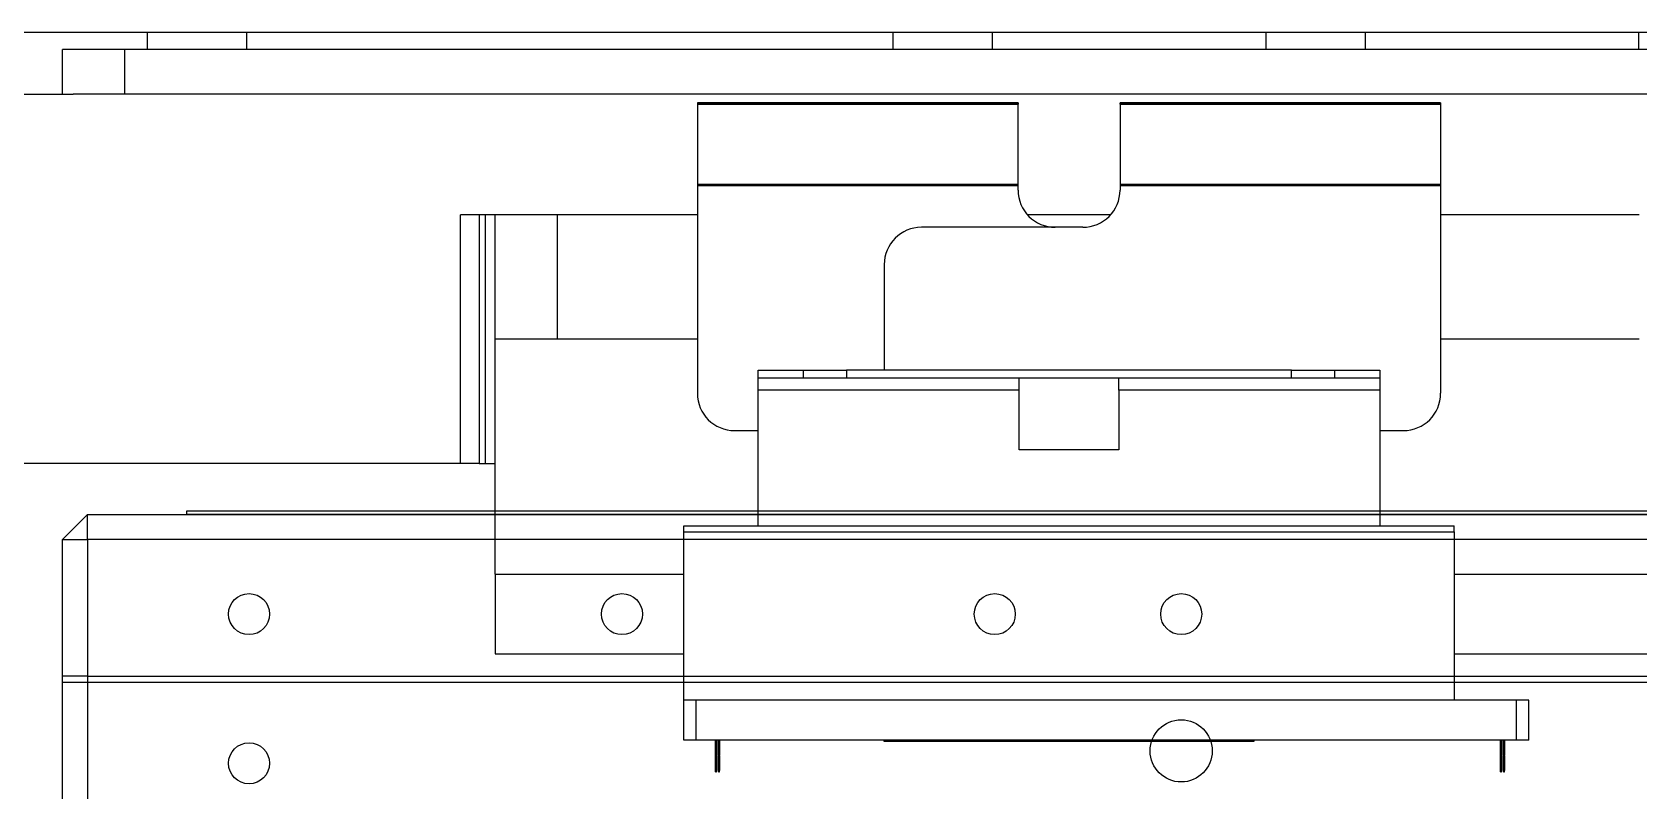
# Model space of a CAD drawing. Extents: x 500 to 100500, y -14500 to 21140.
# Drawn here: x 6824 to 6953.3, y -3054.9 to -2993.9 of the extents above; entities that cross this region are included whole.
import ezdxf

# ---------------------------------------------------------------- set-up
doc = ezdxf.new("R2010")
doc.units = 0
doc.layers.get('0').update_dxf_attribs({"linetype": 'CONTINUOUS'})

# ---------------------------------------------------------------- blocks, each defined once
blk = doc.blocks.new('SP R')
at = {"color": 3}
for p, q in [((16928.34, -97460.31), (16930.34, -97458.31)), ((16930.34, -97460.31), (16930.34, -97458.31)), ((16930.34, -97458.31), (17075.34, -97458.31)), ((16928.34, -97460.31), (16930.34, -97460.31)), ((16928.34, -97471.31), (16928.34, -97460.31)), ((17075.34, -97460.31), (16930.34, -97460.31)), ((16930.34, -97460.31), (16930.34, -97471.31)), ((16930.34, -97471.31), (16928.34, -97471.31)), ((16928.34, -97471.81), (16928.34, -97471.31)), ((16930.34, -97471.31), (17075.34, -97471.31)), ((16930.34, -97471.31), (16930.34, -97471.81)), ((16930.34, -97471.81), (16928.34, -97471.81)), ((16928.34, -97483.31), (16928.34, -97471.81)), ((17075.34, -97471.81), (16930.34, -97471.81)), ((16930.34, -97471.81), (16930.34, -97483.31))]:
    blk.add_line(p, q, dxfattribs=at)
for centre, radius in [((16943.34, -97466.31), 1.65), ((16973.34, -97466.31), 1.65), ((17003.34, -97466.31), 1.65), ((17018.34, -97466.31), 1.65), ((17018.34, -97477.31), 2.5), ((16943.34, -97478.31), 1.65)]:
    blk.add_circle(centre, radius, dxfattribs=at)
blk = doc.blocks.new('KJprobe Card F')
at = {"color": 6}
for p, q in [((30488.7, -77429.49, 43.99), (30918.7, -77429.49, 43.99)), ((30500.5, -77429.49, 43.99), (30500.5, -77430.89, 43.99)), ((30508.5, -77429.49, 43.99), (30508.5, -77430.89, 43.99)), ((30560.5, -77429.49, 43.99), (30560.5, -77430.89, 43.99)), ((30568.5, -77429.49, 43.99), (30568.5, -77430.89, 43.99)), ((30590.5, -77429.49, 43.99), (30590.5, -77430.89, 43.99)), ((30598.5, -77429.49, 43.99), (30598.5, -77430.89, 43.99)), ((30620.5, -77429.49, 43.99), (30620.5, -77430.89, 43.99)), ((30493.7, -77434.49, 43.99), (30493.7, -77430.89, 43.99)), ((30498.7, -77430.89, 43.99), (30493.7, -77430.89, 43.99)), ((30498.7, -77434.49, 43.99), (30498.7, -77430.89, 43.99)), ((31000.7, -77430.89, 43.99), (30498.7, -77430.89, 43.99)), ((30488.7, -77434.49, 43.99), (30494.55, -77434.49, 43.99)), ((30498.7, -77434.49, 43.99), (30494.55, -77434.49, 43.99)), ((31000.7, -77434.49, 43.99), (30498.7, -77434.49, 43.99)), ((30544.77, -77435.19, 43.99), (30544.77, -77435.29, 43.99)), ((30570.57, -77435.19, 43.99), (30544.77, -77435.19, 43.99)), ((30570.57, -77435.29, 43.99), (30544.77, -77435.29, 43.99)), ((30544.77, -77435.29, 43.99), (30544.77, -77435.3, 43.99)), ((30570.57, -77435.3, 43.99), (30544.77, -77435.3, 43.99)), ((30544.77, -77435.3, 43.99), (30544.77, -77441.76, 43.99)), ((30570.57, -77435.19, 43.99), (30570.57, -77435.29, 43.99)), ((30570.57, -77435.3, 43.99), (30570.57, -77435.29, 43.99)), ((30570.57, -77441.76, 43.99), (30570.57, -77435.3, 43.99)), ((30578.78, -77435.29, 43.99), (30578.78, -77435.19, 43.99)), ((30604.57, -77435.19, 43.99), (30578.78, -77435.19, 43.99)), ((30604.57, -77435.29, 43.99), (30578.78, -77435.29, 43.99)), ((30578.78, -77435.29, 43.99), (30578.78, -77435.3, 43.99)), ((30604.57, -77435.3, 43.99), (30578.78, -77435.3, 43.99)), ((30578.78, -77435.3, 43.99), (30578.78, -77441.76, 43.99)), ((30604.57, -77435.19, 43.99), (30604.57, -77435.29, 43.99)), ((30604.57, -77435.29, 43.99), (30604.57, -77435.3, 43.99)), ((30604.57, -77435.3, 43.99), (30604.57, -77441.76, 43.99)), ((30570.57, -77441.76, 43.99), (30544.77, -77441.76, 43.99)), ((30544.77, -77441.76, 43.99), (30544.77, -77441.86, 43.99)), ((30570.57, -77441.86, 43.99), (30544.77, -77441.86, 43.99)), ((30544.77, -77441.86, 43.99), (30544.77, -77458.54, 43.99)), ((30570.57, -77441.86, 43.99), (30570.57, -77441.76, 43.99)), ((30570.57, -77442.19, 43.99), (30570.57, -77441.86, 43.99)), ((30604.57, -77441.76, 43.99), (30578.78, -77441.76, 43.99)), ((30578.78, -77441.76, 43.99), (30578.78, -77441.86, 43.99)), ((30604.57, -77441.86, 43.99), (30578.78, -77441.86, 43.99)), ((30578.78, -77441.86, 43.99), (30578.78, -77442.19, 43.99)), ((30604.57, -77441.76, 43.99), (30604.57, -77441.86, 43.99)), ((30604.57, -77441.86, 43.99), (30604.57, -77458.54, 43.99)), ((30525.7, -77464.19, 43.99), (30525.7, -77444.19, 43.99)), ((30544.77, -77444.19, 43.99), (30525.7, -77444.19, 43.99)), ((30527.2, -77444.19, 43.99), (30527.2, -77464.19, 43.99)), ((30527.7, -77444.19, 43.99), (30527.7, -77464.19, 43.99)), ((30528.5, -77454.19, 43.99), (30528.5, -77444.19, 43.99)), ((30533.5, -77444.19, 43.99), (30533.5, -77454.19, 43.99)), ((30578.02, -77444.19, 43.99), (30571.33, -77444.19, 43.99)), ((30620.55, -77444.19, 43.99), (30604.57, -77444.19, 43.99)), ((30575.78, -77445.19, 43.99), (30562.8, -77445.19, 43.99)), ((30559.8, -77448.19, 43.99), (30559.8, -77456.69, 43.99)), ((30544.77, -77454.19, 43.99), (30528.5, -77454.19, 43.99)), ((30528.5, -77473.09, 43.99), (30528.5, -77454.19, 43.99)), ((30620.55, -77454.19, 43.99), (30604.57, -77454.19, 43.99)), ((30549.67, -77456.69, 43.99), (30553.27, -77456.69, 43.99)), ((30549.67, -77457.29, 43.99), (30549.67, -77456.69, 43.99)), ((30553.27, -77456.69, 43.99), (30556.77, -77456.69, 43.99)), ((30553.27, -77456.69, 43.99), (30553.27, -77457.29, 43.99)), ((30556.77, -77456.69, 43.99), (30556.77, -77457.29, 43.99)), ((30592.57, -77456.69, 43.99), (30556.77, -77456.69, 43.99)), ((30592.57, -77457.29, 43.99), (30592.57, -77456.69, 43.99)), ((30592.57, -77456.69, 43.99), (30596.07, -77456.69, 43.99)), ((30596.07, -77456.69, 43.99), (30599.67, -77456.69, 43.99)), ((30596.07, -77457.29, 43.99), (30596.07, -77456.69, 43.99)), ((30599.67, -77456.69, 43.99), (30599.67, -77457.29, 43.99)), ((30549.67, -77457.29, 43.99), (30570.67, -77457.29, 43.99)), ((30549.67, -77458.29, 43.99), (30549.67, -77457.29, 43.99)), ((30570.67, -77458.29, 43.99), (30570.67, -77457.29, 43.99)), ((30570.67, -77457.29, 43.99), (30578.67, -77457.29, 43.99)), ((30578.67, -77457.29, 43.99), (30599.67, -77457.29, 43.99)), ((30578.67, -77458.29, 43.99), (30578.67, -77457.29, 43.99)), ((30599.67, -77457.29, 43.99), (30599.67, -77458.29, 43.99)), ((30570.67, -77458.29, 43.99), (30549.67, -77458.29, 43.99)), ((30549.67, -77469.19, 43.99), (30549.67, -77458.29, 43.99)), ((30570.67, -77463.09, 43.99), (30570.67, -77458.29, 43.99)), ((30578.67, -77458.29, 43.99), (30578.67, -77463.09, 43.99)), ((30599.67, -77458.29, 43.99), (30578.67, -77458.29, 43.99)), ((30599.67, -77458.29, 43.99), (30599.67, -77469.19, 43.99)), ((30547.77, -77461.54, 43.99), (30549.67, -77461.54, 43.99)), ((30599.67, -77461.54, 43.99), (30601.57, -77461.54, 43.99)), ((30578.67, -77463.09, 43.99), (30570.67, -77463.09, 43.99)), ((30525.7, -77464.19, 43.99), (30488.7, -77464.19, 43.99)), ((30527.2, -77464.19, 43.99), (30525.7, -77464.19, 43.99)), ((30527.2, -77464.19, 43.99), (30527.7, -77464.19, 43.99)), ((30527.7, -77464.19, 43.99), (30528.5, -77464.19, 43.99)), ((30543.67, -77469.69, 43.99), (30543.67, -77469.19, 43.99)), ((30543.67, -77469.19, 43.99), (30549.67, -77469.19, 43.99)), ((30549.67, -77469.19, 43.99), (30599.67, -77469.19, 43.99)), ((30599.67, -77469.19, 43.99), (30605.67, -77469.19, 43.99)), ((30605.67, -77469.69, 43.99), (30605.67, -77469.19, 43.99)), ((30543.67, -77469.69, 43.99), (30605.67, -77469.69, 43.99)), ((30543.67, -77483.23, 43.99), (30543.67, -77469.69, 43.99)), ((30605.67, -77469.69, 43.99), (30605.67, -77483.23, 43.99)), ((30528.5, -77473.09, 43.99), (30543.67, -77473.09, 43.99)), ((30528.5, -77473.09, 43.99), (30528.5, -77479.49, 43.99)), ((30605.67, -77473.09, 43.99), (30625.45, -77473.09, 43.99)), ((30528.5, -77479.49, 43.99), (30543.67, -77479.49, 43.99)), ((30605.67, -77479.49, 43.99), (30625.45, -77479.49, 43.99)), ((30605.67, -77483.23, 43.99), (30543.67, -77483.23, 43.99)), ((30543.67, -77486.43, 43.99), (30543.67, -77483.23, 43.99)), ((30544.67, -77486.43, 43.99), (30544.67, -77483.23, 43.99)), ((30610.67, -77483.23, 43.99), (30544.67, -77483.23, 43.99)), ((30610.67, -77486.43, 43.99), (30610.67, -77483.23, 43.99)), ((30611.67, -77483.23, 43.99), (30610.67, -77483.23, 43.99)), ((30611.67, -77486.43, 43.99), (30611.67, -77483.23, 43.99)), ((30544.67, -77486.43, 43.99), (30543.67, -77486.43, 43.99)), ((30610.67, -77486.43, 43.99), (30544.67, -77486.43, 43.99)), ((30546.22, -77486.44, 43.99), (30546.22, -77486.43, 43.99)), ((30546.34, -77486.44, 43.99), (30546.22, -77486.44, 43.99)), ((30546.24, -77487.61, 43.99), (30546.24, -77486.44, 43.99)), ((30546.32, -77486.44, 43.99), (30546.32, -77487.61, 43.99)), ((30546.34, -77486.44, 43.99), (30546.34, -77486.43, 43.99)), ((30546.46, -77486.44, 43.99), (30546.46, -77486.43, 43.99)), ((30546.58, -77486.44, 43.99), (30546.46, -77486.44, 43.99)), ((30546.48, -77487.61, 43.99), (30546.48, -77486.44, 43.99)), ((30546.56, -77486.44, 43.99), (30546.56, -77487.61, 43.99)), ((30546.58, -77486.44, 43.99), (30546.58, -77486.43, 43.99)), ((30559.8, -77486.44, 43.99), (30559.8, -77486.43, 43.99)), ((30589.55, -77486.44, 43.99), (30559.8, -77486.44, 43.99)), ((30559.8, -77486.54, 43.99), (30559.8, -77486.44, 43.99)), ((30560.05, -77486.44, 43.99), (30559.8, -77486.44, 43.99)), ((30560.05, -77486.44, 43.99), (30560.05, -77486.43, 43.99)), ((30560.3, -77486.44, 43.99), (30560.3, -77486.43, 43.99)), ((30560.55, -77486.44, 43.99), (30560.3, -77486.44, 43.99)), ((30560.55, -77486.44, 43.99), (30560.55, -77486.43, 43.99)), ((30560.8, -77486.44, 43.99), (30560.8, -77486.43, 43.99)), ((30561.05, -77486.44, 43.99), (30560.8, -77486.44, 43.99)), ((30561.05, -77486.44, 43.99), (30561.05, -77486.43, 43.99)), ((30561.3, -77486.44, 43.99), (30561.3, -77486.43, 43.99)), ((30561.55, -77486.44, 43.99), (30561.3, -77486.44, 43.99)), ((30561.55, -77486.44, 43.99), (30561.55, -77486.43, 43.99)), ((30561.8, -77486.44, 43.99), (30561.8, -77486.43, 43.99)), ((30562.05, -77486.44, 43.99), (30561.8, -77486.44, 43.99)), ((30562.05, -77486.44, 43.99), (30562.05, -77486.43, 43.99)), ((30562.3, -77486.44, 43.99), (30562.3, -77486.43, 43.99)), ((30562.55, -77486.44, 43.99), (30562.3, -77486.44, 43.99)), ((30562.55, -77486.44, 43.99), (30562.55, -77486.43, 43.99)), ((30562.8, -77486.44, 43.99), (30562.8, -77486.43, 43.99)), ((30563.05, -77486.44, 43.99), (30562.8, -77486.44, 43.99)), ((30563.05, -77486.44, 43.99), (30563.05, -77486.43, 43.99)), ((30563.3, -77486.44, 43.99), (30563.3, -77486.43, 43.99)), ((30563.55, -77486.44, 43.99), (30563.3, -77486.44, 43.99)), ((30563.55, -77486.44, 43.99), (30563.55, -77486.43, 43.99)), ((30563.8, -77486.44, 43.99), (30563.8, -77486.43, 43.99)), ((30564.05, -77486.44, 43.99), (30563.8, -77486.44, 43.99)), ((30564.05, -77486.44, 43.99), (30564.05, -77486.43, 43.99)), ((30564.3, -77486.44, 43.99), (30564.3, -77486.43, 43.99)), ((30564.55, -77486.44, 43.99), (30564.3, -77486.44, 43.99)), ((30564.55, -77486.44, 43.99), (30564.55, -77486.43, 43.99)), ((30564.8, -77486.44, 43.99), (30564.8, -77486.43, 43.99)), ((30565.05, -77486.44, 43.99), (30564.8, -77486.44, 43.99)), ((30565.05, -77486.44, 43.99), (30565.05, -77486.43, 43.99)), ((30565.3, -77486.44, 43.99), (30565.3, -77486.43, 43.99)), ((30565.55, -77486.44, 43.99), (30565.3, -77486.44, 43.99)), ((30565.55, -77486.44, 43.99), (30565.55, -77486.43, 43.99)), ((30565.8, -77486.44, 43.99), (30565.8, -77486.43, 43.99)), ((30566.05, -77486.44, 43.99), (30565.8, -77486.44, 43.99)), ((30566.05, -77486.44, 43.99), (30566.05, -77486.43, 43.99)), ((30566.3, -77486.44, 43.99), (30566.3, -77486.43, 43.99)), ((30566.55, -77486.44, 43.99), (30566.3, -77486.44, 43.99)), ((30566.55, -77486.44, 43.99), (30566.55, -77486.43, 43.99)), ((30566.8, -77486.44, 43.99), (30566.8, -77486.43, 43.99)), ((30567.05, -77486.44, 43.99), (30566.8, -77486.44, 43.99)), ((30567.05, -77486.44, 43.99), (30567.05, -77486.43, 43.99)), ((30567.3, -77486.44, 43.99), (30567.3, -77486.43, 43.99)), ((30567.55, -77486.44, 43.99), (30567.3, -77486.44, 43.99)), ((30567.55, -77486.44, 43.99), (30567.55, -77486.43, 43.99)), ((30567.8, -77486.44, 43.99), (30567.8, -77486.43, 43.99)), ((30568.05, -77486.44, 43.99), (30567.8, -77486.44, 43.99)), ((30568.05, -77486.44, 43.99), (30568.05, -77486.43, 43.99)), ((30568.3, -77486.44, 43.99), (30568.3, -77486.43, 43.99)), ((30568.55, -77486.44, 43.99), (30568.3, -77486.44, 43.99)), ((30568.55, -77486.44, 43.99), (30568.55, -77486.43, 43.99)), ((30568.8, -77486.44, 43.99), (30568.8, -77486.43, 43.99)), ((30569.05, -77486.44, 43.99), (30568.8, -77486.44, 43.99)), ((30569.05, -77486.44, 43.99), (30569.05, -77486.43, 43.99)), ((30569.3, -77486.44, 43.99), (30569.3, -77486.43, 43.99)), ((30569.55, -77486.44, 43.99), (30569.3, -77486.44, 43.99)), ((30569.55, -77486.44, 43.99), (30569.55, -77486.43, 43.99)), ((30569.8, -77486.44, 43.99), (30569.8, -77486.43, 43.99)), ((30570.05, -77486.44, 43.99), (30569.8, -77486.44, 43.99)), ((30570.05, -77486.44, 43.99), (30570.05, -77486.43, 43.99)), ((30570.3, -77486.44, 43.99), (30570.3, -77486.43, 43.99)), ((30570.55, -77486.44, 43.99), (30570.3, -77486.44, 43.99)), ((30570.55, -77486.44, 43.99), (30570.55, -77486.43, 43.99)), ((30570.8, -77486.44, 43.99), (30570.8, -77486.43, 43.99)), ((30571.05, -77486.44, 43.99), (30570.8, -77486.44, 43.99)), ((30571.05, -77486.44, 43.99), (30571.05, -77486.43, 43.99)), ((30571.3, -77486.44, 43.99), (30571.3, -77486.43, 43.99)), ((30571.55, -77486.44, 43.99), (30571.3, -77486.44, 43.99)), ((30571.55, -77486.44, 43.99), (30571.55, -77486.43, 43.99)), ((30571.8, -77486.44, 43.99), (30571.8, -77486.43, 43.99)), ((30572.05, -77486.44, 43.99), (30571.8, -77486.44, 43.99)), ((30572.05, -77486.44, 43.99), (30572.05, -77486.43, 43.99)), ((30572.3, -77486.44, 43.99), (30572.3, -77486.43, 43.99)), ((30572.55, -77486.44, 43.99), (30572.3, -77486.44, 43.99)), ((30572.55, -77486.44, 43.99), (30572.55, -77486.43, 43.99)), ((30572.8, -77486.44, 43.99), (30572.8, -77486.43, 43.99)), ((30573.05, -77486.44, 43.99), (30572.8, -77486.44, 43.99)), ((30573.05, -77486.44, 43.99), (30573.05, -77486.43, 43.99)), ((30573.3, -77486.44, 43.99), (30573.3, -77486.43, 43.99)), ((30573.55, -77486.44, 43.99), (30573.3, -77486.44, 43.99)), ((30573.55, -77486.44, 43.99), (30573.55, -77486.43, 43.99)), ((30573.8, -77486.44, 43.99), (30573.8, -77486.43, 43.99)), ((30574.05, -77486.44, 43.99), (30573.8, -77486.44, 43.99)), ((30574.05, -77486.44, 43.99), (30574.05, -77486.43, 43.99)), ((30574.3, -77486.44, 43.99), (30574.3, -77486.43, 43.99)), ((30574.55, -77486.44, 43.99), (30574.3, -77486.44, 43.99)), ((30574.55, -77486.44, 43.99), (30574.55, -77486.43, 43.99)), ((30574.8, -77486.44, 43.99), (30574.8, -77486.43, 43.99)), ((30575.05, -77486.44, 43.99), (30574.8, -77486.44, 43.99)), ((30575.05, -77486.44, 43.99), (30575.05, -77486.43, 43.99)), ((30575.3, -77486.44, 43.99), (30575.3, -77486.43, 43.99)), ((30575.55, -77486.44, 43.99), (30575.3, -77486.44, 43.99)), ((30575.55, -77486.44, 43.99), (30575.55, -77486.43, 43.99)), ((30575.8, -77486.44, 43.99), (30575.8, -77486.43, 43.99)), ((30576.05, -77486.44, 43.99), (30575.8, -77486.44, 43.99)), ((30576.05, -77486.44, 43.99), (30576.05, -77486.43, 43.99)), ((30576.3, -77486.44, 43.99), (30576.3, -77486.43, 43.99)), ((30576.55, -77486.44, 43.99), (30576.3, -77486.44, 43.99)), ((30576.55, -77486.44, 43.99), (30576.55, -77486.43, 43.99)), ((30576.8, -77486.44, 43.99), (30576.8, -77486.43, 43.99)), ((30577.05, -77486.44, 43.99), (30576.8, -77486.44, 43.99)), ((30577.05, -77486.44, 43.99), (30577.05, -77486.43, 43.99)), ((30577.3, -77486.44, 43.99), (30577.3, -77486.43, 43.99)), ((30577.55, -77486.44, 43.99), (30577.3, -77486.44, 43.99)), ((30577.55, -77486.44, 43.99), (30577.55, -77486.43, 43.99)), ((30577.8, -77486.44, 43.99), (30577.8, -77486.43, 43.99)), ((30578.05, -77486.44, 43.99), (30577.8, -77486.44, 43.99)), ((30578.05, -77486.44, 43.99), (30578.05, -77486.43, 43.99)), ((30578.3, -77486.44, 43.99), (30578.3, -77486.43, 43.99)), ((30578.55, -77486.44, 43.99), (30578.3, -77486.44, 43.99)), ((30578.55, -77486.44, 43.99), (30578.55, -77486.43, 43.99)), ((30578.8, -77486.44, 43.99), (30578.8, -77486.43, 43.99)), ((30579.05, -77486.44, 43.99), (30578.8, -77486.44, 43.99)), ((30579.05, -77486.44, 43.99), (30579.05, -77486.43, 43.99)), ((30579.3, -77486.44, 43.99), (30579.3, -77486.43, 43.99)), ((30579.55, -77486.44, 43.99), (30579.3, -77486.44, 43.99)), ((30579.55, -77486.44, 43.99), (30579.55, -77486.43, 43.99)), ((30579.8, -77486.44, 43.99), (30579.8, -77486.43, 43.99)), ((30580.05, -77486.44, 43.99), (30579.8, -77486.44, 43.99)), ((30580.05, -77486.44, 43.99), (30580.05, -77486.43, 43.99)), ((30580.3, -77486.44, 43.99), (30580.3, -77486.43, 43.99)), ((30580.55, -77486.44, 43.99), (30580.3, -77486.44, 43.99)), ((30580.55, -77486.44, 43.99), (30580.55, -77486.43, 43.99)), ((30580.8, -77486.44, 43.99), (30580.8, -77486.43, 43.99)), ((30581.05, -77486.44, 43.99), (30580.8, -77486.44, 43.99)), ((30581.05, -77486.44, 43.99), (30581.05, -77486.43, 43.99)), ((30581.3, -77486.44, 43.99), (30581.3, -77486.43, 43.99)), ((30581.55, -77486.44, 43.99), (30581.3, -77486.44, 43.99)), ((30581.55, -77486.44, 43.99), (30581.55, -77486.43, 43.99)), ((30581.8, -77486.44, 43.99), (30581.8, -77486.43, 43.99)), ((30582.05, -77486.44, 43.99), (30581.8, -77486.44, 43.99)), ((30582.05, -77486.44, 43.99), (30582.05, -77486.43, 43.99)), ((30582.3, -77486.44, 43.99), (30582.3, -77486.43, 43.99)), ((30582.55, -77486.44, 43.99), (30582.3, -77486.44, 43.99)), ((30582.55, -77486.44, 43.99), (30582.55, -77486.43, 43.99)), ((30582.8, -77486.44, 43.99), (30582.8, -77486.43, 43.99)), ((30583.05, -77486.44, 43.99), (30582.8, -77486.44, 43.99)), ((30583.05, -77486.44, 43.99), (30583.05, -77486.43, 43.99)), ((30583.3, -77486.44, 43.99), (30583.3, -77486.43, 43.99)), ((30583.55, -77486.44, 43.99), (30583.3, -77486.44, 43.99)), ((30583.55, -77486.44, 43.99), (30583.55, -77486.43, 43.99)), ((30583.8, -77486.44, 43.99), (30583.8, -77486.43, 43.99)), ((30584.05, -77486.44, 43.99), (30583.8, -77486.44, 43.99)), ((30584.05, -77486.44, 43.99), (30584.05, -77486.43, 43.99)), ((30584.3, -77486.44, 43.99), (30584.3, -77486.43, 43.99)), ((30584.55, -77486.44, 43.99), (30584.3, -77486.44, 43.99)), ((30584.55, -77486.44, 43.99), (30584.55, -77486.43, 43.99)), ((30584.8, -77486.44, 43.99), (30584.8, -77486.43, 43.99)), ((30585.05, -77486.44, 43.99), (30584.8, -77486.44, 43.99)), ((30585.05, -77486.44, 43.99), (30585.05, -77486.43, 43.99)), ((30585.3, -77486.44, 43.99), (30585.3, -77486.43, 43.99)), ((30585.55, -77486.44, 43.99), (30585.3, -77486.44, 43.99)), ((30585.55, -77486.44, 43.99), (30585.55, -77486.43, 43.99)), ((30585.8, -77486.44, 43.99), (30585.8, -77486.43, 43.99)), ((30586.05, -77486.44, 43.99), (30585.8, -77486.44, 43.99)), ((30586.05, -77486.44, 43.99), (30586.05, -77486.43, 43.99)), ((30586.3, -77486.44, 43.99), (30586.3, -77486.43, 43.99)), ((30586.55, -77486.44, 43.99), (30586.3, -77486.44, 43.99)), ((30586.55, -77486.44, 43.99), (30586.55, -77486.43, 43.99)), ((30586.8, -77486.44, 43.99), (30586.8, -77486.43, 43.99)), ((30587.05, -77486.44, 43.99), (30586.8, -77486.44, 43.99)), ((30587.05, -77486.44, 43.99), (30587.05, -77486.43, 43.99)), ((30587.3, -77486.44, 43.99), (30587.3, -77486.43, 43.99)), ((30587.55, -77486.44, 43.99), (30587.3, -77486.44, 43.99)), ((30587.55, -77486.44, 43.99), (30587.55, -77486.43, 43.99)), ((30587.8, -77486.44, 43.99), (30587.8, -77486.43, 43.99)), ((30588.05, -77486.44, 43.99), (30587.8, -77486.44, 43.99)), ((30588.05, -77486.44, 43.99), (30588.05, -77486.43, 43.99)), ((30588.3, -77486.44, 43.99), (30588.3, -77486.43, 43.99)), ((30588.55, -77486.44, 43.99), (30588.3, -77486.44, 43.99)), ((30588.55, -77486.44, 43.99), (30588.55, -77486.43, 43.99)), ((30588.8, -77486.44, 43.99), (30588.8, -77486.43, 43.99)), ((30589.05, -77486.44, 43.99), (30588.8, -77486.44, 43.99)), ((30589.05, -77486.44, 43.99), (30589.05, -77486.43, 43.99)), ((30589.3, -77486.44, 43.99), (30589.3, -77486.43, 43.99)), ((30589.55, -77486.44, 43.99), (30589.3, -77486.44, 43.99)), ((30589.55, -77486.44, 43.99), (30589.55, -77486.43, 43.99)), ((30589.55, -77486.44, 43.99), (30589.55, -77486.54, 43.99)), ((30609.38, -77486.44, 43.99), (30609.38, -77486.43, 43.99)), ((30609.5, -77486.44, 43.99), (30609.38, -77486.44, 43.99)), ((30609.4, -77487.61, 43.99), (30609.4, -77486.44, 43.99)), ((30609.48, -77486.44, 43.99), (30609.48, -77487.61, 43.99)), ((30609.5, -77486.44, 43.99), (30609.5, -77486.43, 43.99)), ((30609.62, -77486.44, 43.99), (30609.62, -77486.43, 43.99)), ((30609.74, -77486.44, 43.99), (30609.62, -77486.44, 43.99)), ((30609.64, -77487.61, 43.99), (30609.64, -77486.44, 43.99)), ((30609.72, -77486.44, 43.99), (30609.72, -77487.61, 43.99)), ((30609.74, -77486.44, 43.99), (30609.74, -77486.43, 43.99)), ((30611.67, -77486.43, 43.99), (30610.67, -77486.43, 43.99)), ((30546.32, -77487.61, 43.99), (30546.24, -77487.61, 43.99)), ((30546.24, -77487.66, 43.99), (30546.24, -77487.61, 43.99)), ((30546.24, -77487.66, 43.99), (30546.32, -77487.66, 43.99)), ((30546.24, -77488.89, 43.99), (30546.24, -77487.66, 43.99)), ((30546.32, -77487.66, 43.99), (30546.32, -77487.61, 43.99)), ((30546.32, -77487.66, 43.99), (30546.32, -77488.89, 43.99)), ((30546.56, -77487.61, 43.99), (30546.48, -77487.61, 43.99)), ((30546.48, -77487.66, 43.99), (30546.48, -77487.61, 43.99)), ((30546.48, -77488.89, 43.99), (30546.48, -77487.66, 43.99)), ((30546.48, -77487.66, 43.99), (30546.56, -77487.66, 43.99)), ((30546.56, -77487.66, 43.99), (30546.56, -77487.61, 43.99)), ((30546.56, -77487.66, 43.99), (30546.56, -77488.89, 43.99)), ((30589.55, -77486.54, 43.99), (30559.8, -77486.54, 43.99)), ((30609.48, -77487.61, 43.99), (30609.4, -77487.61, 43.99)), ((30609.4, -77487.66, 43.99), (30609.4, -77487.61, 43.99)), ((30609.4, -77487.66, 43.99), (30609.48, -77487.66, 43.99)), ((30609.4, -77488.89, 43.99), (30609.4, -77487.66, 43.99)), ((30609.48, -77487.66, 43.99), (30609.48, -77487.61, 43.99)), ((30609.48, -77487.66, 43.99), (30609.48, -77488.89, 43.99)), ((30609.72, -77487.61, 43.99), (30609.64, -77487.61, 43.99)), ((30609.64, -77487.66, 43.99), (30609.64, -77487.61, 43.99)), ((30609.64, -77488.89, 43.99), (30609.64, -77487.66, 43.99)), ((30609.64, -77487.66, 43.99), (30609.72, -77487.66, 43.99)), ((30609.72, -77487.66, 43.99), (30609.72, -77487.61, 43.99)), ((30609.72, -77487.66, 43.99), (30609.72, -77488.89, 43.99)), ((30546.32, -77488.89, 43.99), (30546.24, -77488.89, 43.99)), ((30546.24, -77488.9, 43.99), (30546.24, -77488.89, 43.99)), ((30546.24, -77488.9, 43.99), (30546.32, -77488.9, 43.99)), ((30546.24, -77488.98, 43.99), (30546.24, -77488.9, 43.99)), ((30546.32, -77488.98, 43.99), (30546.24, -77488.98, 43.99)), ((30546.24, -77488.99, 43.99), (30546.24, -77488.98, 43.99)), ((30546.24, -77488.99, 43.99), (30546.32, -77488.99, 43.99)), ((30546.24, -77488.99, 43.99), (30546.32, -77488.99, 43.99)), ((30546.24, -77488.99, 43.99), (30546.24, -77488.99, 43.99)), ((30546.32, -77488.9, 43.99), (30546.32, -77488.89, 43.99)), ((30546.32, -77488.98, 43.99), (30546.32, -77488.9, 43.99)), ((30546.32, -77488.99, 43.99), (30546.32, -77488.98, 43.99)), ((30546.32, -77488.99, 43.99), (30546.32, -77488.99, 43.99)), ((30546.56, -77488.89, 43.99), (30546.48, -77488.89, 43.99)), ((30546.48, -77488.9, 43.99), (30546.48, -77488.89, 43.99)), ((30546.48, -77488.9, 43.99), (30546.56, -77488.9, 43.99)), ((30546.48, -77488.98, 43.99), (30546.48, -77488.9, 43.99)), ((30546.56, -77488.98, 43.99), (30546.48, -77488.98, 43.99)), ((30546.48, -77488.99, 43.99), (30546.48, -77488.98, 43.99)), ((30546.48, -77488.99, 43.99), (30546.56, -77488.99, 43.99)), ((30546.48, -77488.99, 43.99), (30546.56, -77488.99, 43.99)), ((30546.48, -77488.99, 43.99), (30546.48, -77488.99, 43.99)), ((30546.56, -77488.9, 43.99), (30546.56, -77488.89, 43.99)), ((30546.56, -77488.98, 43.99), (30546.56, -77488.9, 43.99)), ((30546.56, -77488.99, 43.99), (30546.56, -77488.98, 43.99)), ((30546.56, -77488.99, 43.99), (30546.56, -77488.99, 43.99)), ((30609.48, -77488.89, 43.99), (30609.4, -77488.89, 43.99)), ((30609.4, -77488.9, 43.99), (30609.4, -77488.89, 43.99)), ((30609.4, -77488.9, 43.99), (30609.48, -77488.9, 43.99)), ((30609.4, -77488.98, 43.99), (30609.4, -77488.9, 43.99)), ((30609.48, -77488.98, 43.99), (30609.4, -77488.98, 43.99)), ((30609.4, -77488.99, 43.99), (30609.4, -77488.98, 43.99)), ((30609.4, -77488.99, 43.99), (30609.48, -77488.99, 43.99)), ((30609.4, -77488.99, 43.99), (30609.48, -77488.99, 43.99)), ((30609.4, -77488.99, 43.99), (30609.4, -77488.99, 43.99)), ((30609.48, -77488.9, 43.99), (30609.48, -77488.89, 43.99)), ((30609.48, -77488.98, 43.99), (30609.48, -77488.9, 43.99)), ((30609.48, -77488.99, 43.99), (30609.48, -77488.98, 43.99)), ((30609.48, -77488.99, 43.99), (30609.48, -77488.99, 43.99)), ((30609.72, -77488.89, 43.99), (30609.64, -77488.89, 43.99)), ((30609.64, -77488.9, 43.99), (30609.64, -77488.89, 43.99)), ((30609.64, -77488.9, 43.99), (30609.72, -77488.9, 43.99)), ((30609.64, -77488.98, 43.99), (30609.64, -77488.9, 43.99)), ((30609.72, -77488.98, 43.99), (30609.64, -77488.98, 43.99)), ((30609.64, -77488.99, 43.99), (30609.64, -77488.98, 43.99)), ((30609.64, -77488.99, 43.99), (30609.72, -77488.99, 43.99)), ((30609.64, -77488.99, 43.99), (30609.72, -77488.99, 43.99)), ((30609.64, -77488.99, 43.99), (30609.64, -77488.99, 43.99)), ((30609.72, -77488.9, 43.99), (30609.72, -77488.89, 43.99)), ((30609.72, -77488.98, 43.99), (30609.72, -77488.9, 43.99)), ((30609.72, -77488.99, 43.99), (30609.72, -77488.98, 43.99)), ((30609.72, -77488.99, 43.99), (30609.72, -77488.99, 43.99))]:
    blk.add_line(p, q, dxfattribs=at)
for centre, start, end in [((30573.57, -77442.19, 43.99), 180, 270), ((30575.78, -77442.19, 43.99), 270, 0), ((30562.8, -77448.19, 43.99), 90, 180), ((30547.77, -77458.54, 43.99), 180, 270), ((30601.57, -77458.54, 43.99), 270, 0)]:
    blk.add_arc(centre, 3, start, end, dxfattribs=at)
blk = doc.blocks.new('glass 1500')
at = {"color": 1, "elevation": -75.82}
blk.add_lwpolyline([(-6068.99, -93219.95), (-4568.99, -93219.95), (-4568.99, -93220.25), (-6068.99, -93220.25)], close=True, dxfattribs=at)

msp = doc.modelspace()

# ---------------------------------------------------------------- block references
msp.add_blockref('KJprobe Card F', (-23667.2, 74435.59, -119.8))
at = {"color": 0}
for name, p in [('SP R', (-10101.84, 94425.6, -75.82)), ('glass 1500', (12905.49, 90187.55))]:
    msp.add_blockref(name, p, dxfattribs=at)

doc.saveas('drawing.dxf')
